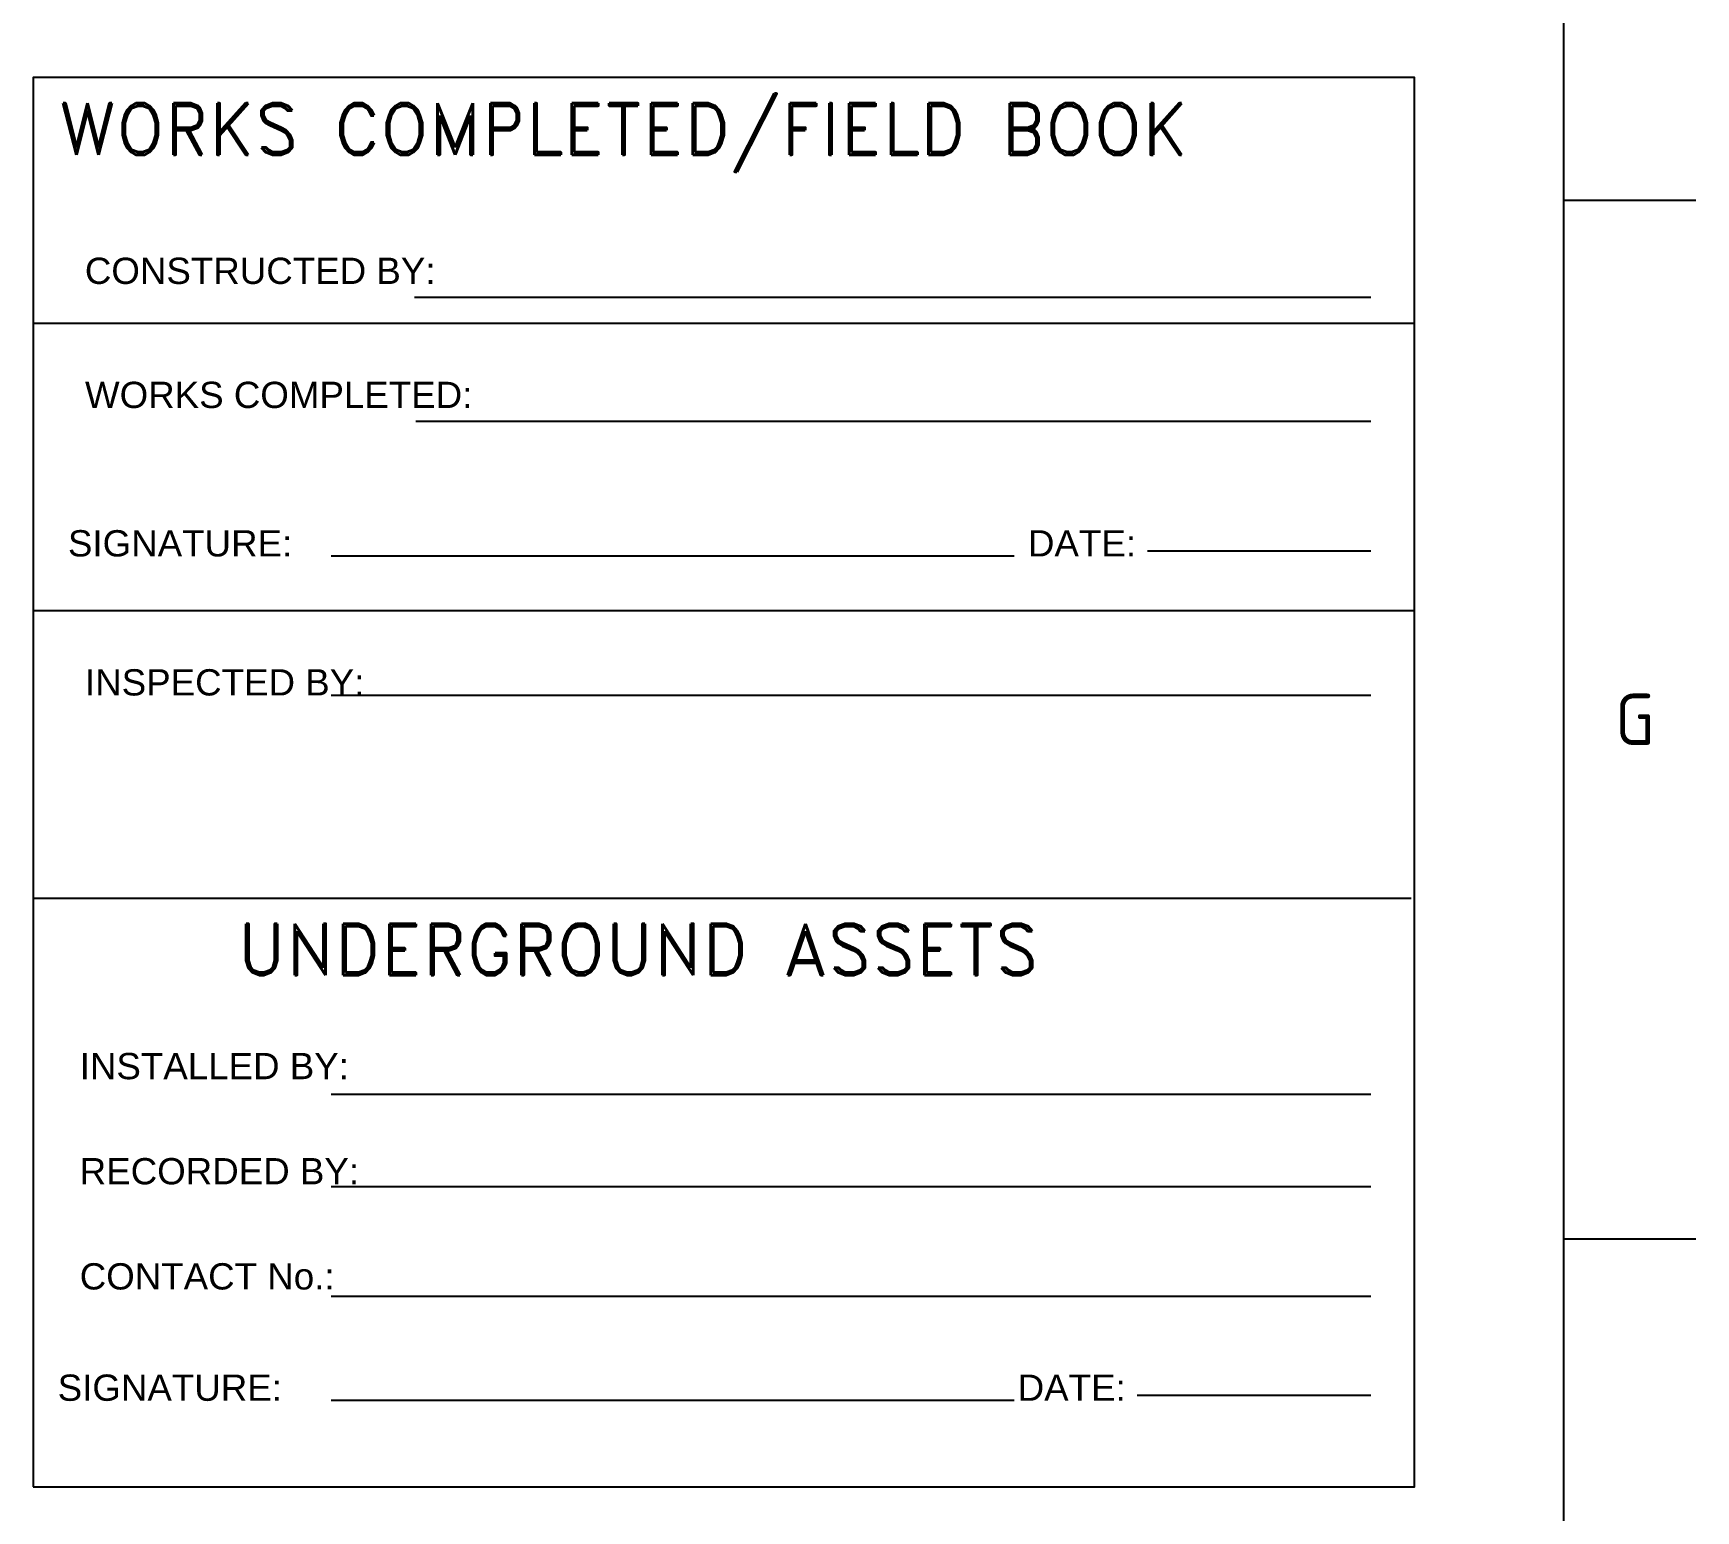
# Paper-space layout 'Sheet 2' of a CAD drawing. Header units: metres, sheet in millimetres. Extents: x -9 to 825, y -5 to 581.
# Drawn here: x 711.3 to 824.6, y 57.1 to 157.7 of the extents above; entities that cross this region are included whole.
import ezdxf
from ezdxf.enums import TextEntityAlignment as Align

# ---------------------------------------------------------------- set-up
doc = ezdxf.new("R2010")
doc.units = ezdxf.units.M
doc.layers.get('0').update_dxf_attribs({"color": 6})
doc.layers.add('Notes', color=7, linetype='Continuous')
doc.layers.add('SupportsUG_SP_EXT', color=7, linetype='Continuous')
doc.styles.add('Elec', font='romand__.ttf')
doc.styles.add('iecISOCP', font='isocp.shx')
doc.styles.get("Standard").update_dxf_attribs({"font": 'arial.ttf'})

# ---------------------------------------------------------------- blocks, each defined once
blk = doc.blocks.new('A1_FRAME_TITLE')
at = {"layer": 'Notes', "color": 3, "linetype": 'Continuous'}
blk.add_line((824.37, 5.97), (824.37, 574.39), dxfattribs=at)
at = {"layer": 'Notes', "linetype": 'Continuous'}
for p, q in [((824.35, 148.68), (833.35, 148.68)), ((824.37, 77.93), (833.35, 77.93))]:
    blk.add_line(p, q, dxfattribs=at)
blk.add_attdef('DRAFT_NUM', (29.9, 23.29), '', height=2.5, rotation=90)
at = {"layer": 'Notes', "color": 7, "style": 'iecISOCP'}
blk.add_text('G', height=3.5, dxfattribs=at).set_placement((827.87, 111.56))
at = {"layer": 'Notes', "color": 7, "style": 'iecISOCP', "flags": 8}
blk.add_attdef('VERSION_NO', text='', height=2.5, rotation=90, dxfattribs=at).set_placement((302.04, 43.81), align=Align.MIDDLE_CENTER)
at = {"layer": 'Notes', "color": 7, "style": 'iecISOCP'}
for tag, p in [('CAP_NO', (513.19, 43.46)), ('IE_NUM', (513.05, 37.81)), ('REF_No_1', (335.24, 32.31)), ('REF_1', (362.52, 32.31)), ('GEN_WO', (441.71, 31.76)), ('HV_SWITCH', (513.46, 32.16)), ('REF_No_2', (335.24, 26.31)), ('REF_2', (362.52, 26.31)), ('OH_WO', (441.71, 25.81)), ('UBD_REF', (513.05, 25.83)), ('REF_No_3', (335.24, 20.31)), ('REF_3', (362.52, 20.31)), ('UG_WO', (441.71, 20.05)), ('GIS_MAP_No', (513.05, 20.04)), ('REF_No_4', (335.24, 14.31)), ('REF_4', (362.52, 14.31)), ('SUB_WO', (441.71, 13.81)), ('HV_OP_DIAG', (513.33, 14.2)), ('LGA', (512.95, 7.78))]:
    blk.add_attdef(tag, p, '', height=2.5, dxfattribs=at)
at = {"layer": 'Notes', "style": 'iecISOCP'}
for tag, p in [('T1', (684.37, 39.47)), ('T2', (684.37, 34.35)), ('T3', (684.37, 28.92)), ('T4', (684.37, 23.66)), ('T5', (684.37, 18.23)), ('T6', (684.37, 12.97))]:
    blk.add_attdef(tag, text='', height=3.5, dxfattribs=at).set_placement(p, align=Align.CENTER)
at = {"layer": 'Notes', "color": 7, "style": 'iecISOCP'}
for tag, p in [('scale', (567.76, 33.27)), ('DRAWN', (567.76, 24.93)), ('DATE', (567.76, 16.88)), ('DESIGN', (605.62, 9.15)), ('CHD', (567.76, 8.37))]:
    blk.add_attdef(tag, text='', height=2.5, dxfattribs=at).set_placement(p, align=Align.CENTER)
at = {"layer": 'Notes', "color": 4, "style": 'iecISOCP'}
blk.add_attdef('NUM', text='', height=7, dxfattribs=at).set_placement((792.37, 20.12), align=Align.MIDDLE_CENTER)
at = {"layer": 'Notes', "color": 1, "style": 'iecISOCP'}
blk.add_attdef('REV', text='', height=5, dxfattribs=at).set_placement((820.05, 17.1), align=Align.CENTER)
at = {"layer": 'Notes', "color": 7, "style": 'iecISOCP'}
for tag, p in [('NS', (790.71, 8.12)), ('SHTS', (805.41, 8.12))]:
    blk.add_attdef(tag, text='', height=2.5, dxfattribs=at).set_placement(p, align=Align.MIDDLE)
at = {"layer": 'Notes', "style": 'iecISOCP'}
blk.add_attdef('ExportID', (9.08, 2.39), '', height=2.5, dxfattribs=at)
at = {"layer": 'Notes', "style": 'iecISOCP', "flags": 1}
for tag, p in [('ProjectType', (14.17, -26.8)), ('ProjectNumber', (23.56, -26.82)), ('DrawingNumber', (35.51, -26.8)), ('ProjectDescription', (47.56, -26.83)), ('ExportDate', (60.28, -26.79)), ('ExportUserName', (69.15, -26.8)), ('DesignerCompanyName', (81.48, -26.79)), ('ExportAreaOfInterest', (97.1, -26.81)), ('GIS_SUCCESS', (112, -26.78)), ('CAD_SUCCESS', (121.79, -26.78)), ('DEPOTCODE', (132.11, -26.88)), ('ExportCategories', (140.08, -26.8)), ('Comments', (154.38, -26.88))]:
    blk.add_attdef(tag, p, '', height=1, dxfattribs=at)
blk = doc.blocks.new('NOTE_WORKS-COMPLETED')
at = {"color": 7, "linetype": 'Continuous', "lineweight": -3}
for p, q in [((21.53, 67.59), (86.7, 67.59)), ((21.64, 59.14), (86.7, 59.14)), ((15.87, 49.96), (62.4, 49.96)), ((71.48, 50.3), (86.7, 50.3)), ((15.87, 40.47), (86.7, 40.47)), ((15.87, 13.31), (86.7, 13.31)), ((15.87, 7.02), (86.7, 7.02)), ((15.87, -0.45), (86.7, -0.45)), ((15.87, -7.55), (62.4, -7.55)), ((70.78, -7.2), (86.7, -7.2))]:
    blk.add_line(p, q, dxfattribs=at)
for p, q in [((89.67, 65.79), (-4.44, 65.79)), ((89.67, 46.21), (-4.44, 46.21)), ((89.44, 26.62), (-4.44, 26.62))]:
    blk.add_line(p, q)
blk.add_lwpolyline([(-4.44, -13.44), (89.67, -13.44), (89.67, 82.54), (-4.44, 82.54)], close=True)
at = {"color": 7, "lineweight": -3, "style": 'Elec'}
blk.add_text('WORKS COMPLETED/FIELD BOOK', height=3.5, dxfattribs=at).set_placement((-2.69, 79.04), align=Align.MIDDLE_LEFT)
at = {"color": 7, "lineweight": -3}
for s, p in [('CONSTRUCTED BY:', (-0.92, 69.38)), ('WORKS COMPLETED:', (-0.91, 60.93)), ('INSPECTED BY:', (-0.91, 41.35))]:
    blk.add_text(s, height=1.79, dxfattribs=at).set_placement(p, align=Align.MIDDLE_LEFT)
for s, p in [('SIGNATURE:', (5.57, 50.82)), ('DATE:', (67.02, 50.82)), ('SIGNATURE:', (4.87, -6.69)), ('DATE:', (66.32, -6.69))]:
    blk.add_text(s, height=1.79, dxfattribs=at).set_placement(p, align=Align.MIDDLE_CENTER)
at = {"color": 7, "lineweight": -3, "style": 'Elec'}
blk.add_text('UNDERGROUND ASSETS', height=3.5, dxfattribs=at).set_placement((9.48, 24.91), align=Align.TOP_LEFT)
at = {"color": 7, "lineweight": -3, "insert": (-1.27, 16.11), "char_height": 1.79, "attachment_point": 1, "line_spacing_factor": 1.2}
blk.add_mtext('INSTALLED BY:\\P\\PRECORDED BY:\\P\\PCONTACT No.:', dxfattribs=at)

psp = doc.layouts.new('Sheet 2')

# ---------------------------------------------------------------- block references
at = {"layer": 'Notes'}
psp.add_blockref('NOTE_WORKS-COMPLETED', (715.77, 72.16), dxfattribs=at)
at = {"layer": 'SupportsUG_SP_EXT'}
psp.add_blockref('A1_FRAME_TITLE', (-8.74, -2.32), dxfattribs=at)

doc.saveas('drawing.dxf')
